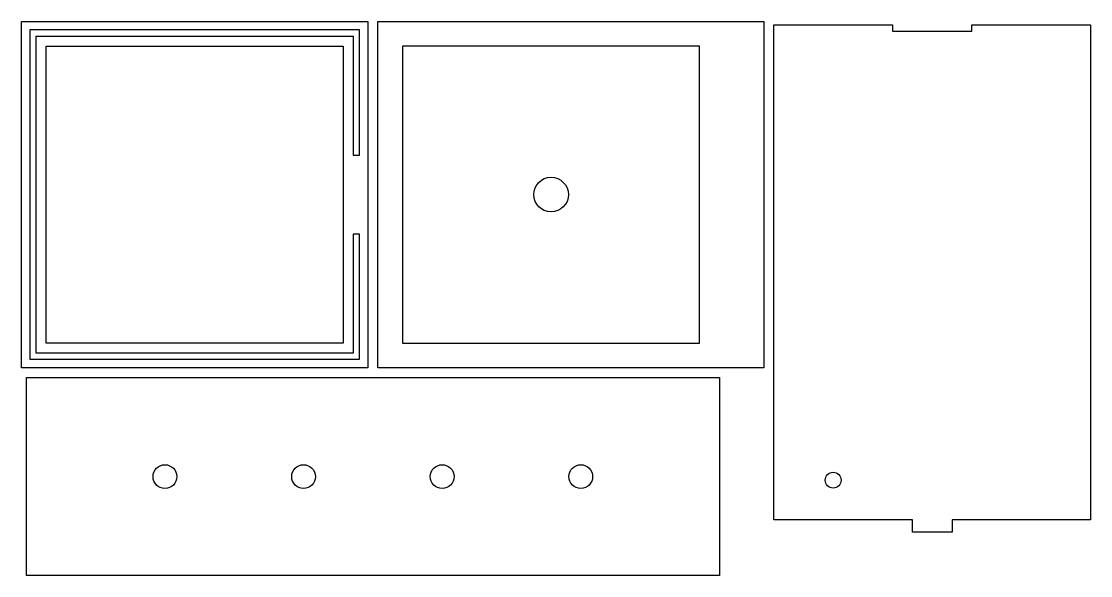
# Model space of a CAD drawing. Header units: millimetres. Extents: x -88 to 452, y -192 to 88.
import ezdxf

# ---------------------------------------------------------------- set-up
doc = ezdxf.new("R2010")
doc.units = ezdxf.units.MM
doc.layers.get('0').update_dxf_attribs({"linetype": 'CONTINUOUS'})

msp = doc.modelspace()

# ---------------------------------------------------------------- linework, layer by layer
for points in [[(-87.5, 87.5), (87.5, 87.5), (87.5, -87.5), (-87.5, -87.5)], [(92.5, 87.5), (287.5, 87.5), (287.5, -87.5), (92.5, -87.5)], [(-80, 80), (80, 80), (80, 20), (83.18, 20), (83.18, 83.18), (-83.18, 83.18), (-83.18, -83.18), (83.18, -83.18), (83.18, -20), (80, -20), (80, -80), (-80, -80)], [(452.48, -164.2), (382.48, -164.2), (382.48, -170.55), (362.48, -170.55), (362.48, -164.2), (292.48, -164.2), (292.48, 85.8), (352.48, 85.8), (352.48, 82.62), (392.48, 82.62), (392.48, 85.8), (452.48, 85.8)], [(-75, 75), (75, 75), (75, -75), (-75, -75)], [(255, -75), (255, 75), (105, 75), (105, -75)], [(-85, -192.44), (-85, -92.44), (265, -92.44), (265, -192.44)]]:
    msp.add_lwpolyline(points, close=True)
for centre, radius in [((180, 0), 8.75), ((-15, -142.44), 6), ((55, -142.44), 6), ((125, -142.44), 6), ((195, -142.44), 6), ((322.48, -144.2), 4)]:
    msp.add_circle(centre, radius)

doc.saveas('drawing.dxf')
